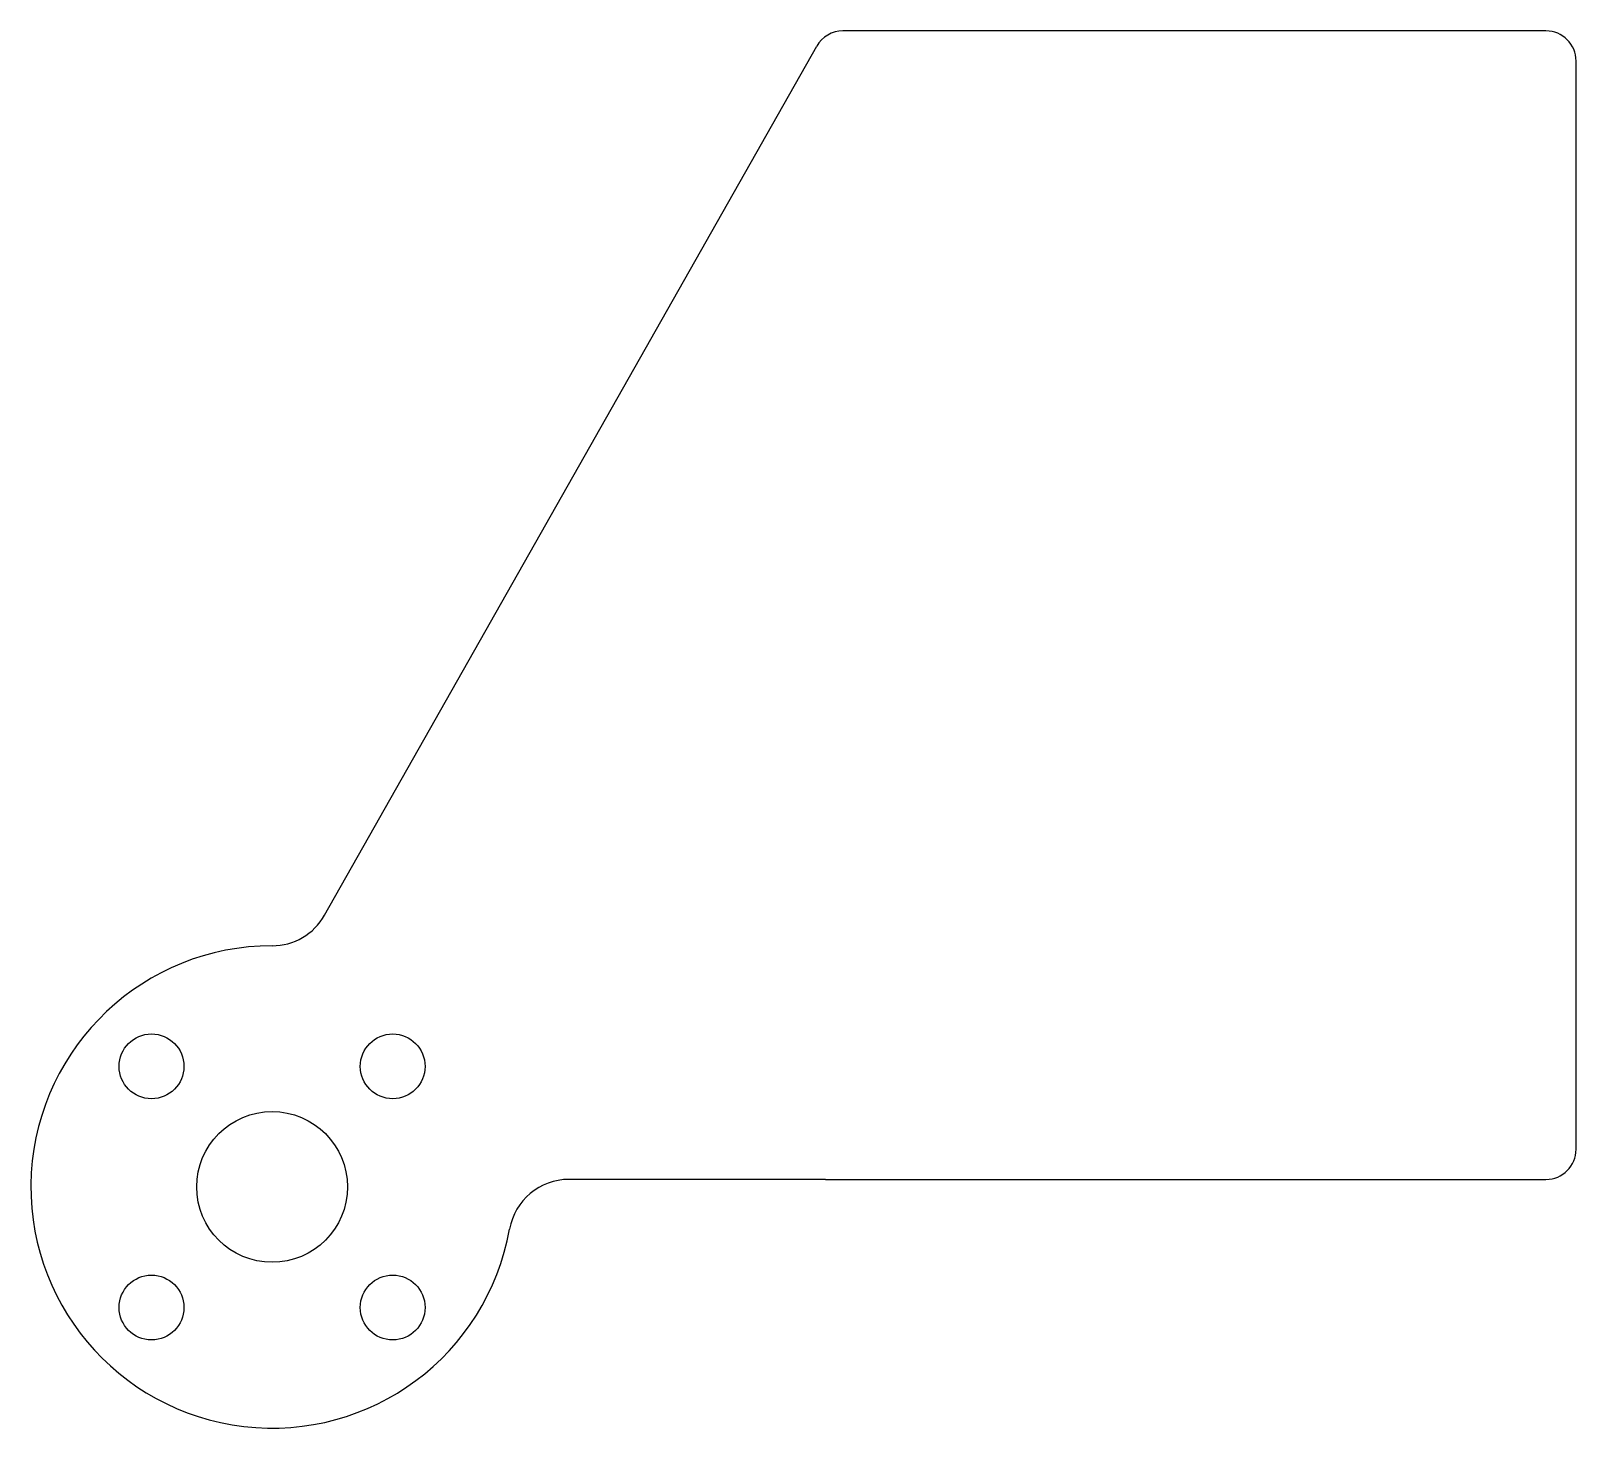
# Model space of a CAD drawing. Header units: millimetres. Extents: x -16 to 86, y -16 to 77.
import ezdxf

# ---------------------------------------------------------------- set-up
doc = ezdxf.new("R2010")
doc.units = ezdxf.units.MM
doc.layers.add('Sketch', color=7, linetype='CONTINUOUS')

msp = doc.modelspace()

# ---------------------------------------------------------------- linework, layer by layer
at = {"layer": 'Sketch'}
for p, q in [((84.5, 76.7), (37.8659, 76.7)), ((3.48079, 18.0292), (36.1255, 75.6854)), ((86.5, 2.5), (86.5, 74.7)), ((36.7, 0.5), (19.6914, 0.5)), ((36.7, 0.5), (84.5, 0.5))]:
    msp.add_line(p, q, dxfattribs=at)
for centre, radius in [((-8, 8), 2.15), ((8, 8), 2.15), ((0, 0), 5), ((-8, -8), 2.15), ((8, -8), 2.15)]:
    msp.add_circle(centre, radius, dxfattribs=at)
for centre, radius, start, end in [((37.8659, 74.7), 2, 90, 150.482), ((84.5, 74.7), 2, 0, 90), ((0, 20), 4, -90, -29.5184), ((0, 0), 16, 90, -10.0787), ((84.5, 2.5), 2, -90, 0), ((19.6914, -3.5), 4, 90, 169.921)]:
    msp.add_arc(centre, radius, start, end, dxfattribs=at)

doc.saveas('drawing.dxf')
